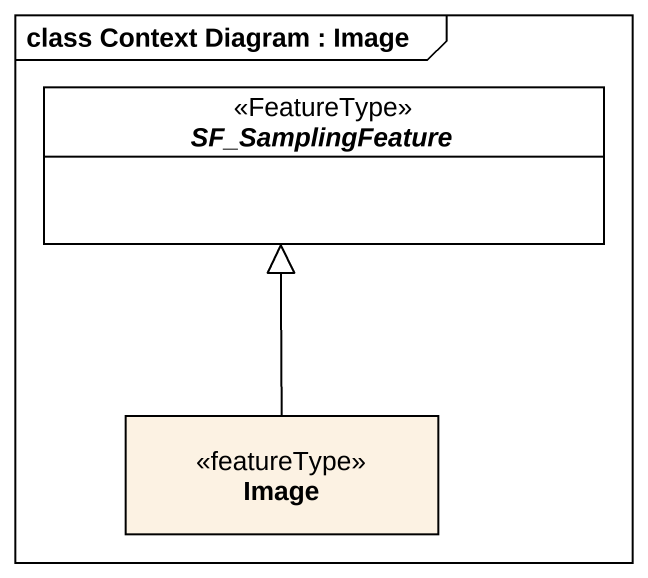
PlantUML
@startuml
mainframe class Context Diagram : Image
hide circle
hide empty members
abstract class SF_SamplingFeature <<FeatureType>> #FFFFFF
class Image <<featureType>> #FCF2E3
Image -up-|> SF_SamplingFeature
@enduml
